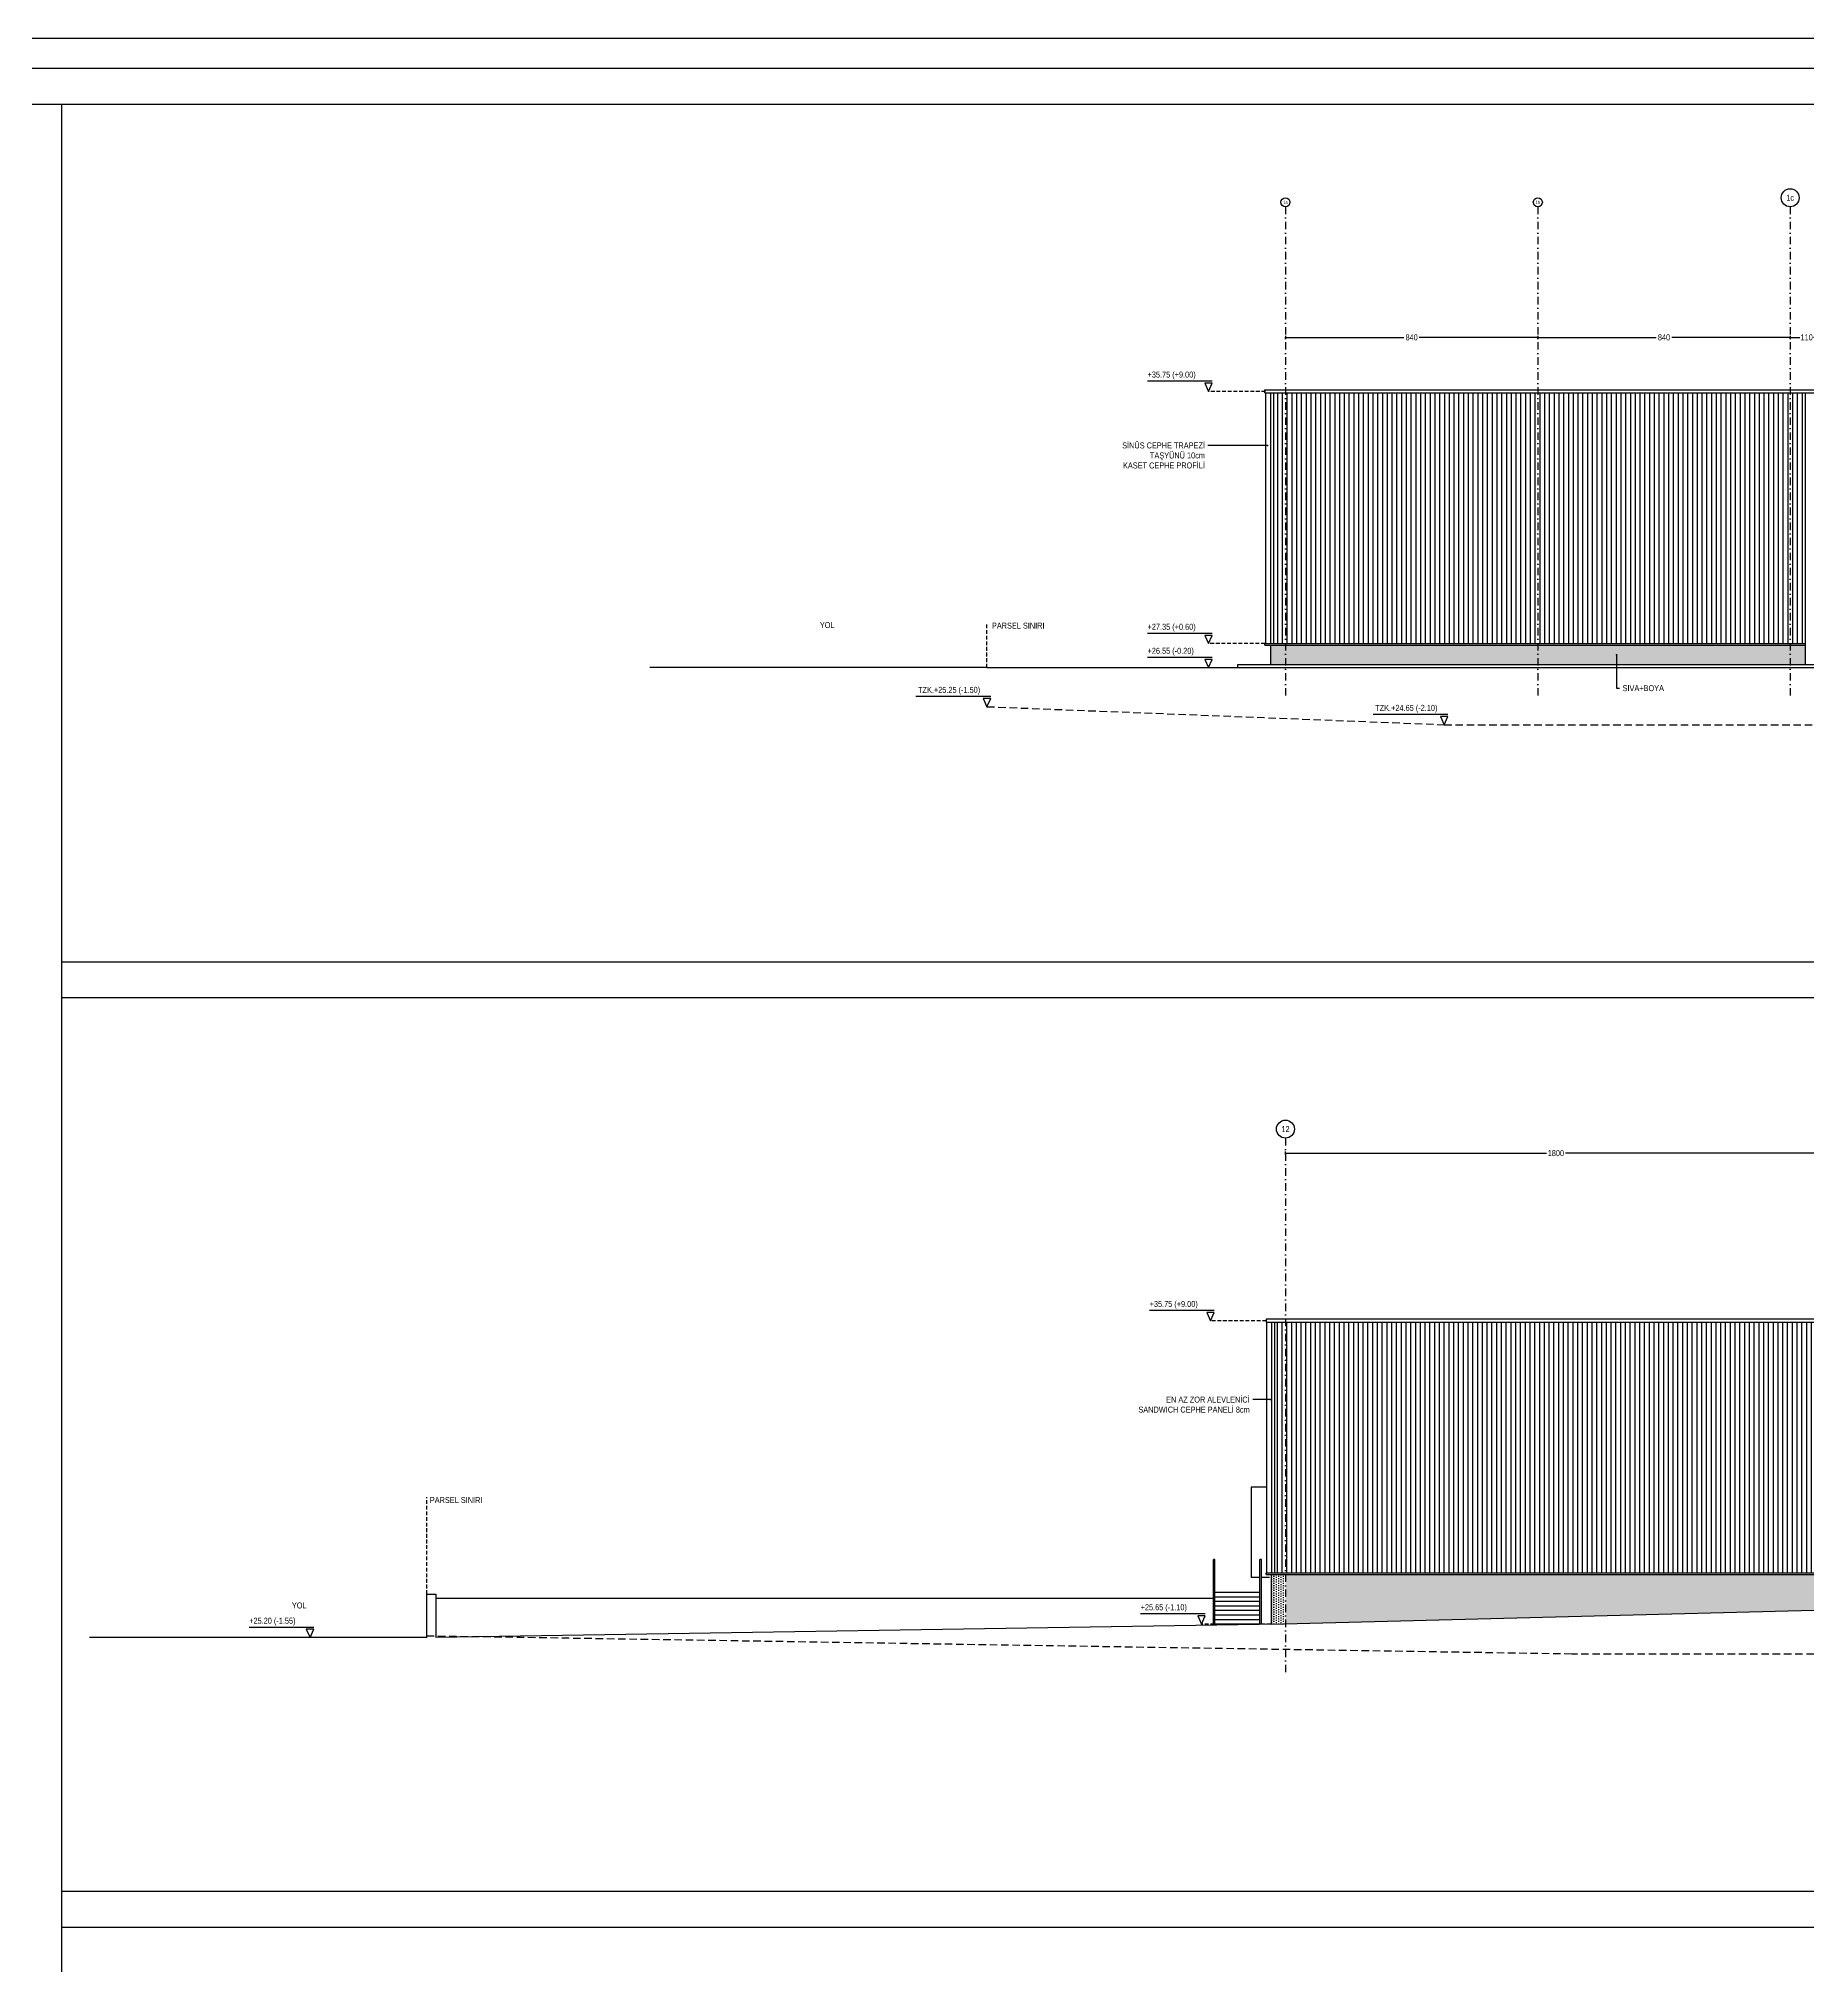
# Model space of a CAD drawing. Header units: centimetres. Extents: x 26569 to 160723, y -3143 to 14565.
# Drawn here: x 127005 to 132893, y 3140 to 9557 of the extents above; entities that cross this region are included whole.
import ezdxf
from ezdxf import colors
from ezdxf.entities.mleader import LeaderData, LeaderLine
from ezdxf.enums import TextEntityAlignment as Align
from ezdxf.math import Vec2, Vec3

# ---------------------------------------------------------------- set-up
doc = ezdxf.new("R2010")
doc.units = ezdxf.units.CM
doc.header["$LTSCALE"] = 100
doc.linetypes.add('DASHDOT2', pattern=[0.5, 0.25, -0.125, 0, -0.125])
doc.linetypes.add('HIDDEN2', pattern=[0.1875, 0.125, -0.0625])
for name, color, linetype in [('A-ANNO-DIMS', 187, 'Continuous'), ('A-ANNO-GRID', 155, 'DASHDOT2'), ('A-ANNO-IDEN', 50, 'Continuous'), ('A-ANNO-TEXT', 50, 'Continuous'), ('A-ANNO-TTBL', 157, 'Continuous'), ('A-ELEV-01', 255, 'Continuous'), ('A-ELEV-02', 253, 'Continuous'), ('A-ELEV-03', 251, 'Continuous'), ('A-ELEV-04', 250, 'Continuous'), ('A-HATCH', 253, 'Continuous'), ('L-TOPO', 49, 'Continuous'), ('S-CONC', 5, 'Continuous')]:
    doc.layers.add(name, color=color, linetype=linetype)
doc.styles.add('Fields_100', font='act_simplex.shx', dxfattribs={"width": 0.8, "height": 20})
doc.dimstyles.new('FIELDS_100', dxfattribs={"dimscale": 0, "dimtxt": 20, "dimasz": 5, "dimexe": 5, "dimexo": 5, "dimgap": 5, "dimtad": 0, "dimdec": 0, "dimzin": 0, "dimdsep": 46, "dimtxsty": 'Fields_100', "dimblk": 'DOT', "dimcen": 0.09, "dimclrt": 50, "dimadec": 0, "dimazin": 0, "dimtfac": 1, "dimtdec": 0, "dimtix": 1, "dimtofl": 0, "dimtmove": 1, "dimatfit": 3, "dimfxl": 5, "dimfxlon": 1, "dimtolj": 1, "dimtzin": 0, "dimarcsym": 0})
pattern_1 = [(90, (-454.631, -0.018), (-7.9375, 3.96875), [0, -7.9375])]

# ---------------------------------------------------------------- blocks, each defined once
blk = doc.blocks.new('_Dot')
at = {"color": 0, "linetype": 'ByBlock', "lineweight": -2}
blk.add_line((-0.5, 0), (-1, 0), dxfattribs=at)
at = {"color": 0, "linetype": 'ByBlock', "const_width": 0.5}
blk.add_lwpolyline([(-0.25, 0, 1), (0.25, 0, 1)], format="xyb", close=True, dxfattribs=at)
blk = doc.blocks.new('*D525')
at = {"layer": 'A-ANNO-DIMS', "color": 0, "lineweight": -2, "transparency": 16777216}
for p, q in [((131156, 8567), (131156, 8557)), ((131161, 8562), (131550.4, 8562)), ((131991, 8562), (131601.5, 8562)), ((131996, 8567), (131996, 8557))]:
    blk.add_line(p, q, dxfattribs=at)
at = {"layer": 'DEFPOINTS', "color": 0, "transparency": 16777216}
for p in [(131156, 8997.1), (131996, 8997.1), (131996, 8562)]:
    blk.add_point(p, dxfattribs=at)
at = {"layer": 'A-ANNO-DIMS', "color": 0, "lineweight": -2, "transparency": 16777216, "xscale": 5, "yscale": 5, "zscale": 5, "rotation": 180}
blk.add_blockref('_Dot', (131156, 8562), dxfattribs=at)
at = {"layer": 'A-ANNO-DIMS', "color": 0, "lineweight": -2, "transparency": 16777216, "xscale": 5, "yscale": 5, "zscale": 5}
blk.add_blockref('_Dot', (131996, 8562), dxfattribs=at)
at = {"layer": 'A-ANNO-DIMS', "color": 50, "transparency": 16777216, "insert": (131576, 8562), "char_height": 20, "attachment_point": 5, "style": 'Fields_100'}
blk.add_mtext('\\A1;840', dxfattribs=at)
blk = doc.blocks.new('*D526')
at = {"layer": 'A-ANNO-DIMS', "color": 0, "lineweight": -2, "transparency": 16777216}
for p, q in [((131996, 8567), (131996, 8557)), ((132001, 8562), (132390.4, 8562)), ((132831, 8562), (132441.5, 8562)), ((132836, 8567), (132836, 8557))]:
    blk.add_line(p, q, dxfattribs=at)
at = {"layer": 'DEFPOINTS', "color": 0, "transparency": 16777216}
for p in [(131996, 8997.1), (132836, 8972.1), (132836, 8562)]:
    blk.add_point(p, dxfattribs=at)
at = {"layer": 'A-ANNO-DIMS', "color": 0, "lineweight": -2, "transparency": 16777216, "xscale": 5, "yscale": 5, "zscale": 5, "rotation": 180}
blk.add_blockref('_Dot', (131996, 8562), dxfattribs=at)
at = {"layer": 'A-ANNO-DIMS', "color": 0, "lineweight": -2, "transparency": 16777216, "xscale": 5, "yscale": 5, "zscale": 5}
blk.add_blockref('_Dot', (132836, 8562), dxfattribs=at)
at = {"layer": 'A-ANNO-DIMS', "color": 50, "transparency": 16777216, "insert": (132416, 8562), "char_height": 20, "attachment_point": 5, "style": 'Fields_100'}
blk.add_mtext('\\A1;840', dxfattribs=at)
blk = doc.blocks.new('*D461')
at = {"layer": 'A-ANNO-DIMS', "color": 0, "lineweight": -2, "transparency": 16777216}
for p, q in [((132836, 8567), (132836, 8557)), ((132841, 8562), (132868.4, 8562)), ((132941, 8562), (132913.5, 8562)), ((132946, 8567), (132946, 8557))]:
    blk.add_line(p, q, dxfattribs=at)
at = {"layer": 'DEFPOINTS', "color": 0, "transparency": 16777216}
for p in [(132836, 8972.1), (132946, 8972.1), (132946, 8562)]:
    blk.add_point(p, dxfattribs=at)
at = {"layer": 'A-ANNO-DIMS', "color": 0, "lineweight": -2, "transparency": 16777216, "xscale": 5, "yscale": 5, "zscale": 5, "rotation": 180}
blk.add_blockref('_Dot', (132836, 8562), dxfattribs=at)
at = {"layer": 'A-ANNO-DIMS', "color": 0, "lineweight": -2, "transparency": 16777216, "xscale": 5, "yscale": 5, "zscale": 5}
blk.add_blockref('_Dot', (132946, 8562), dxfattribs=at)
at = {"layer": 'A-ANNO-DIMS', "color": 50, "transparency": 16777216, "insert": (132891, 8562), "char_height": 20, "attachment_point": 5, "style": 'Fields_100'}
blk.add_mtext('\\A1;110', dxfattribs=at)
blk = doc.blocks.new('*D524')
at = {"layer": 'A-ANNO-DIMS', "color": 0, "lineweight": -2, "transparency": 16777216}
for p, q in [((131156, 5840.3), (131156, 5850.3)), ((131161, 5845.3), (132024.3, 5845.3)), ((132951, 5845.3), (132087.6, 5845.3)), ((132956, 5840.3), (132956, 5850.3))]:
    blk.add_line(p, q, dxfattribs=at)
at = {"layer": 'DEFPOINTS', "color": 0, "transparency": 16777216}
for p in [(131156, 5845.3), (131156, 5000.3), (132956, 5000.3)]:
    blk.add_point(p, dxfattribs=at)
at = {"layer": 'A-ANNO-DIMS', "color": 0, "lineweight": -2, "transparency": 16777216, "xscale": 5, "yscale": 5, "zscale": 5, "rotation": 180}
blk.add_blockref('_Dot', (131156, 5845.3), dxfattribs=at)
at = {"layer": 'A-ANNO-DIMS', "color": 0, "lineweight": -2, "transparency": 16777216, "xscale": 5, "yscale": 5, "zscale": 5}
blk.add_blockref('_Dot', (132956, 5845.3), dxfattribs=at)
at = {"layer": 'A-ANNO-DIMS', "color": 50, "transparency": 16777216, "insert": (132056, 5845.3), "char_height": 20, "attachment_point": 5, "style": 'Fields_100'}
blk.add_mtext('\\A1;1800', dxfattribs=at)

msp = doc.modelspace()

# ---------------------------------------------------------------- hatches: boundary and pattern name
at = {"layer": 'A-HATCH'}
h = msp.add_hatch(dxfattribs=at)
h.set_pattern_fill('LINE', color=256, scale=5, angle=90)
h.set_pattern_definition([(90, (127510.777, 72379.57), (-15.875, 1e-15), [])])
h.paths.add_polyline_path([(132885.96, 8377.17), (131115.96, 8377.17), (131115.96, 7542.17), (132885.96, 7542.17)])
h = msp.add_hatch(dxfattribs=at)
h.set_pattern_fill('DOTS', color=256, scale=5, angle=90)
h.set_pattern_definition([(90, (127510.777, 72379.569), (-7.9375, 3.96875), [0, -7.9375])])
h.paths.add_polyline_path([(132885.96, 7537.17), (131105.96, 7537.17), (131105.96, 7472.17), (132885.96, 7472.17)])
h = msp.add_hatch(dxfattribs=at)
h.set_pattern_fill('LINE', color=256, scale=5, angle=90)
h.set_pattern_definition([(90, (226648.852, 69284.568), (-15.875, 1e-15), [])])
h.paths.add_polyline_path([(149200.96, 4447.16), (149200.96, 5282.16), (140210.96, 5282.16), (140210.96, 4447.16), (142330.96, 4447.16), (142330.96, 4607.16), (142480.96, 4607.16), (142480.96, 4447.16), (148030.96, 4447.16), (148030.96, 4607.16), (148180.96, 4607.16), (148180.96, 4447.16)])
h.paths.add_polyline_path([(149215.96, 5282.16), (149215.96, 4447.16), (150205.96, 4447.16), (150205.96, 4607.16), (150355.96, 4607.16), (150355.96, 4447.16), (150985.96, 4447.16), (150985.96, 5282.16)])
h.paths.add_polyline_path([(135950.96, 4992.16), (135950.96, 4447.16), (138730.96, 4447.16), (138730.96, 4607.16), (138880.96, 4607.16), (138880.96, 4447.16), (140200.96, 4447.16), (140200.96, 5282.16), (131120.96, 5282.16), (131120.96, 4447.16), (134980.96, 4447.16), (134980.96, 4607.16), (135130.96, 4607.16), (135130.96, 4447.16), (135360.96, 4447.16), (135360.96, 4992.16)])
h = msp.add_hatch(dxfattribs=at)
h.set_pattern_fill('DOTS', color=256, scale=5, angle=90)
h.set_pattern_definition(pattern_1)
h.paths.add_polyline_path([(131155.96, 4442.16), (131107.96, 4442.16), (131107.96, 4276.68), (131155.96, 4277.93)])
h = msp.add_hatch(dxfattribs=at)
h.set_pattern_fill('DOTS', color=256, scale=5, angle=90)
h.set_pattern_definition(pattern_1)
h.paths.add_polyline_path([(132955.96, 4442.16), (131155.96, 4442.16), (131155.96, 4277.93), (132955.96, 4324.63)])

# ---------------------------------------------------------------- linework, layer by layer
at = {"layer": 'A-ANNO-DIMS', "linetype": 'HIDDEN2'}
for p, q in [((131089.01, 8382.17), (130899.51, 8382.17)), ((130162.35, 7462.17), (130162.35, 7612.09)), ((131086.96, 7542.17), (130899.51, 7542.17)), ((131091.61, 5287.16), (130906.41, 5287.16)), ((128297.7, 4377.16), (128297.7, 4700.23)), ((131105.96, 4277.16), (130876.41, 4277.16))]:
    msp.add_line(p, q, dxfattribs=at)
at = {"layer": 'A-ANNO-DIMS'}
for points in [[(130696.86, 8417.17), (130912.01, 8417.17)], [(130696.86, 7577.17), (130912.01, 7577.17)], [(130696.86, 7497.17), (130912.01, 7497.17)], [(129925.83, 7367.17), (130174.85, 7367.17)], [(131447.78, 7307.17), (131696.79, 7307.17)], [(130703.77, 5322.16), (130918.91, 5322.16)], [(130673.77, 4312.16), (130888.91, 4312.16)], [(127706.4, 4267.16), (127921.55, 4267.16)]]:
    msp.add_lwpolyline(points, dxfattribs=at)
for points in [[(130899.51, 8382.17), (130912.01, 8409.67), (130887.01, 8409.67)], [(130899.51, 7542.17), (130912.01, 7569.67), (130887.01, 7569.67)], [(130899.51, 7462.17), (130912.01, 7489.67), (130887.01, 7489.67)], [(130162.35, 7332.17), (130174.85, 7359.67), (130149.85, 7359.67)], [(131684.29, 7272.17), (131696.79, 7299.67), (131671.79, 7299.67)], [(130906.41, 5287.16), (130918.91, 5314.66), (130893.91, 5314.66)], [(130876.41, 4277.16), (130888.91, 4304.66), (130863.91, 4304.66)], [(127909.05, 4232.16), (127921.55, 4259.66), (127896.55, 4259.66)]]:
    msp.add_lwpolyline(points, close=True, dxfattribs=at)
at = {"layer": 'A-ANNO-GRID'}
for p, q in [((131155.96, 8997.08), (131155.96, 7362.17)), ((131995.96, 8997.08), (131995.96, 7362.17)), ((132835.96, 8997.08), (132835.96, 7362.17))]:
    msp.add_line(p, q, dxfattribs=at)
msp.add_lwpolyline([(131155.96, 5895.25), (131155.96, 4112.16)], dxfattribs=at)
at = {"layer": 'A-ANNO-GRID', "linetype": 'Continuous', "ltscale": 10}
for centre, radius in [((132835.96, 9027.08), 30), ((131155.96, 9012.08), 15), ((131995.96, 9012.08), 15), ((131155.96, 5925.25), 30)]:
    msp.add_circle(centre, radius, dxfattribs=at)
at = {"layer": 'A-ANNO-TTBL'}
for p, q in [((153081.02, 9337.18), (28768.76, 9337.09)), ((127081.01, 9337.15), (127081.02, -2922.85)), ((127081.02, 6482.12), (153081.03, 6482.15)), ((127081.01, 3387.12), (153081.03, 3387.14))]:
    msp.add_line(p, q, dxfattribs=at)
for points in [[(157421.04, -3142.83), (157421.04, 9557.17), (26568.76, 9557.19), (26568.76, -3142.81)], [(157321.04, -3042.83), (157321.04, 9457.17), (26668.76, 9457.19), (26668.76, -3042.81)]]:
    msp.add_lwpolyline(points, close=True, dxfattribs=at)
for points in [[(153081.02, 6362.17), (127081.01, 6362.15)], [(127081.01, 3267.16), (153081.03, 3267.16)]]:
    msp.add_lwpolyline(points, dxfattribs=at)
at = {"layer": 'A-ELEV-01'}
for p, q in [((131086.96, 8377.17), (131086.96, 8387.17)), ((131088.96, 8377.17), (131088.96, 7542.17)), ((131105.96, 8377.17), (131105.96, 7542.17)), ((131115.96, 8377.17), (131115.96, 7542.17)), ((132885.96, 8377.17), (132885.96, 7472.17)), ((131086.96, 7537.17), (131086.96, 7542.17)), ((130995.96, 7472.17), (130995.96, 7462.17)), ((131093.96, 4447.16), (131093.96, 5282.16)), ((131110.96, 4447.16), (131110.96, 5282.16)), ((131120.96, 4447.16), (131120.96, 5282.16)), ((131091.61, 4442.16), (131091.61, 4447.16)), ((131091.61, 4447.16), (134980.96, 4447.16)), ((131091.61, 4442.16), (134980.96, 4442.16))]:
    msp.add_line(p, q, dxfattribs=at)
for points in [[(131086.96, 8387.17), (151009.96, 8387.17)], [(131086.96, 8377.17), (151009.96, 8377.17)], [(131086.96, 7542.17), (132885.96, 7542.17)], [(131086.96, 7537.17), (132885.96, 7537.17)], [(131105.96, 7537.17), (131105.96, 7472.17)], [(130995.96, 7472.17), (134738.46, 7472.17)], [(131091.61, 5292.16), (131091.61, 5282.16), (151022.31, 5282.16), (151022.31, 5292.16), (131091.61, 5292.16)], [(131107.96, 4442.16), (131107.96, 4276.68)]]:
    msp.add_lwpolyline(points, dxfattribs=at)
at = {"layer": 'A-ELEV-02'}
for p, q in [((130920.96, 4492.16), (130915.96, 4492.16)), ((130915.96, 4276.6), (130915.96, 4492.16)), ((130920.96, 4276.6), (130920.96, 4492.16)), ((131075.96, 4492.16), (131070.96, 4492.16)), ((131070.96, 4276.6), (131070.96, 4492.16)), ((131075.96, 4276.6), (131075.96, 4492.16)), ((131070.96, 4382.16), (130920.96, 4382.16)), ((131070.96, 4367.08), (130920.96, 4367.08)), ((131070.96, 4352), (130920.96, 4352)), ((131070.96, 4336.92), (130920.96, 4336.92)), ((131070.96, 4321.84), (130920.96, 4321.84)), ((131070.96, 4306.76), (130920.96, 4306.76)), ((131075.96, 4276.6), (130915.96, 4276.6)), ((131070.96, 4291.68), (130920.96, 4291.68))]:
    msp.add_line(p, q, dxfattribs=at)
at = {"layer": 'A-ELEV-03'}
for p, q in [((131093.96, 4732.66), (131041.95, 4732.66)), ((131041.95, 4732.66), (131041.95, 4432.16)), ((131070.96, 4432.16), (131041.95, 4432.16)), ((131102.96, 4432.16), (131075.96, 4432.16))]:
    msp.add_line(p, q, dxfattribs=at)
at = {"layer": 'A-ELEV-04'}
msp.add_line((130920.96, 4362.16), (128327.7, 4362.16), dxfattribs=at)
at = {"layer": 'L-TOPO', "color": 1, "linetype": 'HIDDEN2', "ltscale": 2}
for points in [[(130162.35, 7332.17), (131684.29, 7272.17), (148449.8, 7272.17), (152261.09, 7332.17)], [(151761.93, 4237.16), (150239.99, 4177.16), (132109, 4177.16), (128297.7, 4237.16)]]:
    msp.add_lwpolyline(points, dxfattribs=at)
at = {"layer": 'S-CONC'}
for p, q in [((130162.35, 7462.17), (129039.71, 7462.17)), ((130162.35, 7462.17), (152261.09, 7462.17)), ((131137.96, 4277.16), (128327.7, 4232.16)), ((128297.7, 4232.16), (127175.06, 4232.16))]:
    msp.add_line(p, q, dxfattribs=at)
for points in [[(128297.7, 4232.16), (128297.7, 4377.16), (128327.7, 4377.16), (128327.7, 4232.16)], [(131107.96, 4276.68), (134981.2, 4377.16)]]:
    msp.add_lwpolyline(points, dxfattribs=at)

# ---------------------------------------------------------------- texts
at = {"layer": 'A-ANNO-DIMS', "color": 50, "char_height": 20, "style": 'Fields_100'}
for s, width, insert, attachment_point in [('+35.75 (+9.00)', 226.336, (130696.86, 8422.17), 7), ('+27.35 (+0.60)', 226.336, (130696.86, 7582.17), 7), ('+26.55 (-0.20)', 226.336, (130696.86, 7502.17), 7), ('TZK.+25.25 (-1.50)', 458.0073, (129932.78, 7372.17), 7), ('TZK.+24.65 (-2.10)', 458.0073, (131454.73, 7312.17), 7), ('+35.75 (+9.00)', 226.336, (130703.77, 5327.16), 7), ('PARSEL SINIRI', 226.336, (128307.7, 4700.23), 1), ('+25.65 (-1.10)', 226.336, (130673.77, 4317.16), 7), ('+25.20 (-1.55)', 226.336, (127706.4, 4272.16), 7)]:
    msp.add_mtext_dynamic_manual_height_columns(s, width=width, gutter_width=100, heights=[0], dxfattribs=dict(at, insert=insert, attachment_point=attachment_point))
at = {"layer": 'A-ANNO-GRID', "color": 50, "style": 'Fields_100', "width": 0.8}
for s, height, rotation, p in [('1a', 10, 359.926666, (131155.96, 9012.08)), ('1b', 10, 359.926666, (131995.96, 9012.08)), ('1c', 20, 359.926666, (132835.96, 9027.08)), ('12', 20, 0.073334, (131155.96, 5925.25))]:
    msp.add_text(s, height=height, rotation=rotation, dxfattribs=at).set_placement(p, align=Align.MIDDLE_CENTER)
at = {"layer": 'A-ANNO-IDEN', "insert": (130178.79, 7612.09), "char_height": 20, "attachment_point": 1, "style": 'Fields_100'}
msp.add_mtext_dynamic_manual_height_columns('PARSEL SINIRI', width=277.705, gutter_width=100, heights=[0], dxfattribs=at)
at = {"layer": 'A-ANNO-TEXT', "char_height": 20, "attachment_point": 5, "style": 'Fields_100'}
for insert in [(129630.41, 7603.8), (127872.92, 4338.94)]:
    msp.add_mtext_dynamic_manual_height_columns('YOL', width=211.606, gutter_width=100, heights=[0], dxfattribs=dict(at, insert=insert))

# ---------------------------------------------------------------- dimensions: what is measured, and where the dimension line sits
at = {"layer": 'A-ANNO-DIMS'}
for base, p1, p2, picture, middle in [((131995.96, 8562), (131155.96, 8997.08), (131995.96, 8997.08), '*D525', (131575.96, 8562)), ((132835.96, 8562), (131995.96, 8997.08), (132835.96, 8972.08), '*D526', (132415.96, 8562)), ((132945.96, 8562), (132835.96, 8972.08), (132945.96, 8972.08), '*D461', (132890.96, 8562))]:
    dim = msp.add_linear_dim(base=base, p1=p1, p2=p2, dimstyle='FIELDS_100', override={"dimscale": 1}, dxfattribs=at)
    dim.commit()
    dim.dimension.update_dxf_attribs({"geometry": picture, "text_midpoint": middle})
dim = msp.add_linear_dim(base=(131155.96, 5845.25), p1=(132955.96, 5000.25), p2=(131155.96, 5000.25), angle=180, dimstyle='FIELDS_100', override={"dimscale": 1}, dxfattribs=at)
dim.commit()
dim.dimension.update_dxf_attribs({"geometry": '*D524', "text_midpoint": (132055.96, 5845.25)})

# ---------------------------------------------------------------- leaders
ml = msp.add_multileader_mtext('Standard', dxfattribs=at)
ml.set_content('SİNÜS CEPHE TRAPEZİ\\PTAŞYÜNÜ 10cm\\PKASET CEPHE PROFİLİ', color=50, style='Fields_100')
ml.set_leader_properties(color=256)
ml.set_arrow_properties(name='DOT')
ml.build(insert=Vec2(0, 0))
ml.multileader.update_dxf_attribs({"dogleg_length": 10, "arrow_head_size": 6})
ctx = ml.context
ctx.base_point, ctx.char_height, ctx.arrow_head_size, ctx.landing_gap_size, ctx.plane_origin = Vec3(130608.89, 8202.17), 20, 6, 10, Vec3(131411.6, 8252.18)
ctx.text_align_type = 2
notes = []
notes.append((ctx, [(0, (1, 1, 0), (130907.84, 8202.17), (-1, 0), 10, [(0, [(131095.96, 8202.17)], 0, [])])]))
ctx.mtext.insert, ctx.mtext.alignment, ctx.mtext.flow_direction = Vec3(130887.84, 8212.17), 3, 5
ml = msp.add_multileader_mtext('Standard', dxfattribs=at)
ml.set_content('SIVA+BOYA', color=50, style='Fields_100')
ml.set_leader_properties(color=256)
ml.set_arrow_properties(name='DOT')
ml.build(insert=Vec2(0, 0))
ml.multileader.update_dxf_attribs({"dogleg_length": 10, "arrow_head_size": 6})
ctx = ml.context
ctx.base_point, ctx.char_height, ctx.arrow_head_size, ctx.landing_gap_size, ctx.plane_origin = Vec3(132268.09, 7393.9), 20, 6, 10, Vec3(132712.72, 7500.13)
notes.append((ctx, [(0, (1, 1, 0), (132258.09, 7393.9), (1, 0), 10, [(0, [(132258.09, 7505.11)], 0, [])])]))
ctx.mtext.insert, ctx.mtext.flow_direction = Vec3(132278.09, 7403.9), 5
ml = msp.add_multileader_mtext('Standard', dxfattribs=at)
ml.set_content('EN AZ ZOR ALEVLENİCİ\\PSANDWICH CEPHE PANELİ 8cm', color=50, style='Fields_100')
ml.set_leader_properties(color=256)
ml.set_arrow_properties(name='DOT')
ml.build(insert=Vec2(0, 0))
ml.multileader.update_dxf_attribs({"dogleg_length": 10, "arrow_head_size": 6})
ctx = ml.context
ctx.base_point, ctx.char_height, ctx.arrow_head_size, ctx.landing_gap_size, ctx.plane_origin = Vec3(130655.02, 5024.66), 20, 6, 10, Vec3(131560.6, 5024.68)
ctx.text_align_type = 2
notes.append((ctx, [(0, (1, 1, 0), (131056.83, 5024.66), (-1, 0), 10, [(0, [(131105.96, 5024.66)], 0, [])])]))
ctx.mtext.insert, ctx.mtext.alignment, ctx.mtext.flow_direction = Vec3(131036.83, 5034.66), 3, 5
for ctx, leaders in notes:
    for number, flags, end, landing, length, lines in leaders:
        leader = LeaderData()
        leader.index, (leader.has_last_leader_line, leader.has_dogleg_vector, leader.attachment_direction) = number, flags
        leader.last_leader_point, leader.dogleg_vector, leader.dogleg_length = Vec3(end), Vec3(landing), length
        for number, points, colour, breaks in lines:
            line = LeaderLine()
            line.index, line.vertices, line.color, line.breaks = number, Vec3.list(points), colors.encode_raw_color(colour), breaks
            leader.lines.append(line)
        ctx.leaders.append(leader)

doc.saveas('drawing.dxf')
